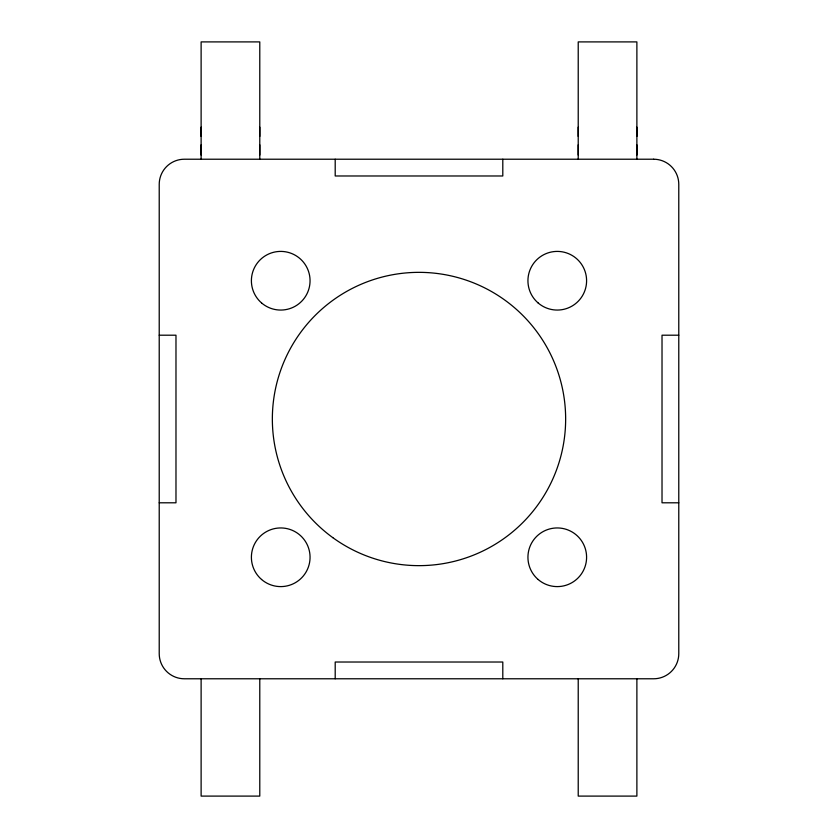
<?xml version="1.0" encoding="UTF-8"?>
<svg xmlns="http://www.w3.org/2000/svg" width="838" height="838" viewBox="0 0 838 838"><rect width="100%" height="100%" fill="white"/><g stroke="black" fill="none" stroke-linecap="round" stroke-linejoin="round"><path stroke-width="1.26" d="M201.12 155.051L201.12 144.848M201.12 136.426L201.12 127.146M259.78 155.051L259.78 144.848M259.78 136.426L259.78 127.146M578.22 155.051L578.22 144.848M578.22 136.426L578.22 127.146M636.88 155.051L636.88 144.848M636.88 136.426L636.88 127.146M159.22 335.2L175.98 335.2L175.98 502.8L159.22 502.8M678.78 335.2L662.02 335.2L662.02 502.8L678.78 502.8M636.88 159.22L636.88 41.9L578.22 41.9L578.22 159.22M636.88 678.78L636.88 796.1L578.22 796.1L578.22 678.78M502.8 159.22L502.8 175.98L335.2 175.98L335.2 159.22M502.8 678.78L502.8 662.02L335.2 662.02L335.2 678.78M259.78 159.22L259.78 41.9L201.12 41.9L201.12 159.22M259.78 678.78L259.78 796.1L201.12 796.1L201.12 678.78M653.64 159.22L184.36 159.22A25.14 25.14 0 0 0 159.22 184.36L159.22 653.64A25.14 25.14 0 0 0 184.36 678.78L653.64 678.78A25.14 25.14 0 0 0 678.78 653.64L678.78 184.36A25.14 25.14 0 0 0 653.64 159.22M332.801 537.64A146.65 146.65 0 0 0 564.843 434.325A146.65 146.65 0 0 0 359.355 285.025A146.65 146.65 0 0 0 332.801 537.64M261.561 302.937A29.33 29.33 0 0 0 309.536 286.229A29.33 29.33 0 0 0 271.083 253.034A29.33 29.33 0 0 0 261.561 302.937M538.101 579.477A29.33 29.33 0 0 0 586.076 562.769A29.33 29.33 0 0 0 547.623 529.574A29.33 29.33 0 0 0 538.101 579.477M538.101 302.937A29.33 29.33 0 0 0 586.076 286.229A29.33 29.33 0 0 0 547.623 253.034A29.33 29.33 0 0 0 538.101 302.937M261.561 579.477A29.33 29.33 0 0 0 309.536 562.769A29.33 29.33 0 0 0 271.083 529.574A29.33 29.33 0 0 0 261.561 579.477"/></g></svg>
